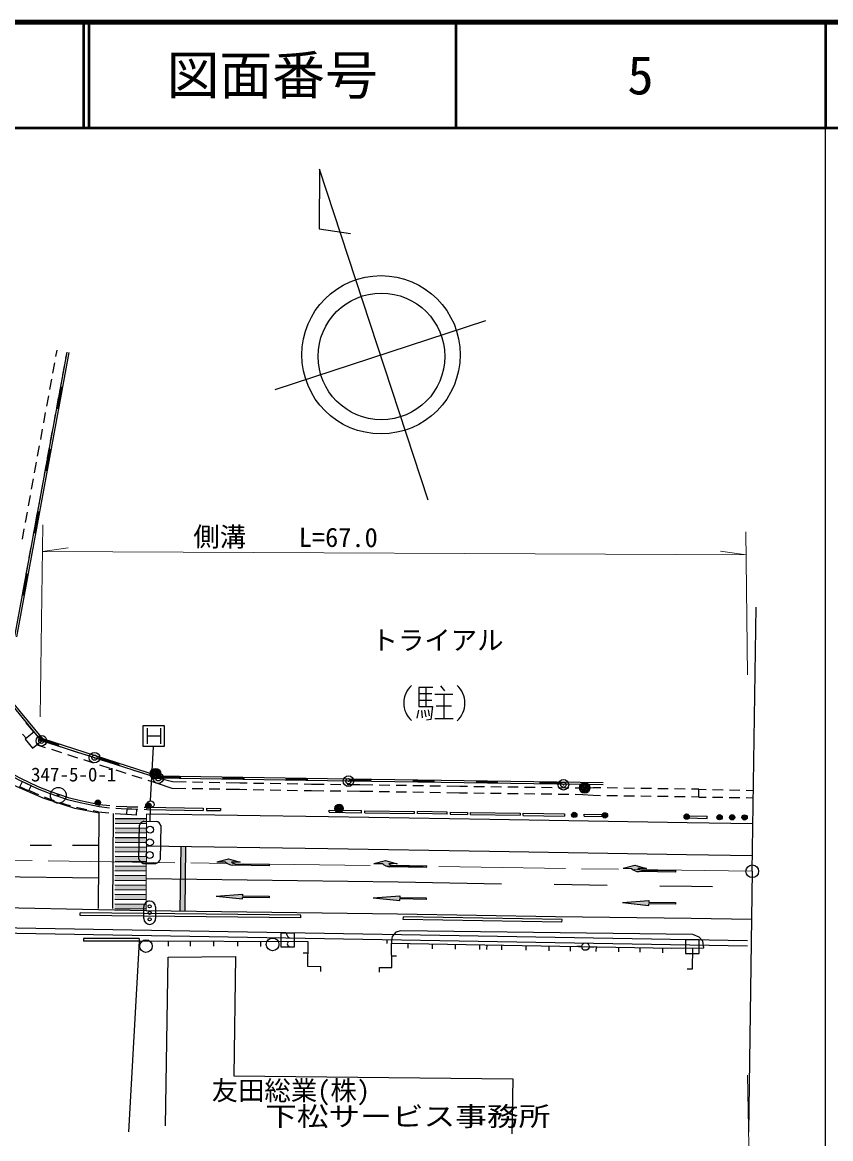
# Model space of a CAD drawing. Units: millimetres at full size, sheet at 1:1000; details may follow other scales. Extents: x 40000 to 680000, y 20000 to 380000.
# Drawn here: x 502966 to 579500, y 274208 to 380000 of the extents above; entities that cross this region are included whole.
import ezdxf
from ezdxf.enums import TextEntityAlignment as Align

# ---------------------------------------------------------------- set-up
doc = ezdxf.new("R2010")
doc.units = ezdxf.units.MM
doc.header["$LTSCALE"] = 1000
doc.header["$PDMODE"] = 32
doc.header["$PDSIZE"] = 500
doc.linetypes.add('CHAIN', pattern=[18.5, 12, -1.5, 3.5, -1.5])
for name, color, linetype, lineweight in [('M-BGD', 7, 'Continuous', 25), ('M-BMK', 2, 'CHAIN', 13), ('M-BMK-OTRS', 5, 'Continuous', 25), ('M-BMK-ROW', 30, 'Continuous', 25), ('M-BMK-SRVR', 3, 'Continuous', 25), ('M-STR-HTXT', 7, 'Continuous', 13), ('M-STR-STRC', 7, 'Continuous', 25), ('M-TTL', 2, 'Continuous', 13), ('M-TTL-BAND', 7, 'Continuous', 25), ('M-TTL-LINE', 7, 'Continuous', 50)]:
    doc.layers.add(name, color=color, linetype=linetype, lineweight=lineweight)
doc.layers.add('M-BMK-HTXT', color=7, linetype='Continuous')
doc.layers.add('M-TTL-TXT', color=7, linetype='Continuous')
doc.styles.add('ＭＳ ゴシック', font='')
doc.styles.get('ＭＳ ゴシック').set_extended_font_data('MS Gothic')

msp = doc.modelspace()

# ---------------------------------------------------------------- hatches: boundary and pattern name
at = {"layer": 'M-STR-STRC'}
for points in [[(514716, 303638), (511760, 303665), (511757, 303215), (514714, 303188)], [(514721, 304538), (511765, 304565), (511762, 304115), (514719, 304088)], [(514712, 302738), (511755, 302765), (511753, 302315), (514709, 302288)], [(514707, 301838), (511750, 301865), (511748, 301415), (514704, 301388)], [(518413, 301910), (517963, 301916), (517885, 295798), (518335, 295791)], [(514702, 300938), (511745, 300965), (511743, 300515), (514700, 300488)], [(522887, 300122), (526372, 300064), (526375, 300214), (523132, 300268, -0.20151), (522778, 300424), (523578, 300411), (522483, 300729), (521378, 300448), (522178, 300434, 0.20151)], [(537761, 299970), (541246, 299911), (541249, 300061), (538006, 300115, -0.20151), (537652, 300271), (538452, 300258), (537357, 300576), (536252, 300295), (537052, 300281, 0.20151)], [(514697, 300038), (511741, 300065), (511738, 299615), (514695, 299588)], [(561361, 299515), (564846, 299457), (564849, 299607), (561606, 299661, -0.20151), (561252, 299817), (562052, 299803), (560957, 300122), (559852, 299840), (560652, 299827, 0.20151)], [(514692, 299138), (511736, 299165), (511733, 298715), (514690, 298688)], [(514683, 297338), (511726, 297365), (511724, 296915), (514680, 296888)], [(514688, 298238), (511731, 298265), (511729, 297815), (514685, 297788)], [(523819, 296927), (523821, 297077), (526321, 297040), (526323, 297190), (523824, 297227), (523826, 297377), (521323, 297189)], [(514678, 296438), (511721, 296465), (511719, 296015), (514676, 295988)], [(538693, 296774), (538695, 296924), (541195, 296887), (541197, 297037), (538698, 297074), (538700, 297224), (536197, 297036)], [(562293, 296319), (562295, 296469), (564795, 296433), (564797, 296582), (562298, 296619), (562300, 296769), (559797, 296581)]]:
    msp.add_hatch(color=256, dxfattribs=at).paths.add_polyline_path(points)

# ---------------------------------------------------------------- linework, layer by layer
at = {"layer": 'M-BGD'}
for p, q in [((502258, 321808), (507195, 348750)), ((502455, 321772), (507392, 348714)), ((506144, 348338), (506251, 348923)), ((507088, 348164), (507195, 348750)), ((505855, 346764), (506035, 347747)), ((506800, 346591), (506980, 347574)), ((505567, 345190), (505747, 346174)), ((506511, 345017), (506691, 346001)), ((506263, 343440), (506623, 345408)), ((506302, 343433), (506663, 345401)), ((506342, 343426), (506702, 345393)), ((506381, 343419), (506741, 345386)), ((506781, 345379), (506584, 345415)), ((505278, 343616), (505459, 344600)), ((506223, 343443), (506403, 344427)), ((504990, 342042), (505170, 343026)), ((505934, 341869), (506115, 342853)), ((506224, 343448), (506420, 343412)), ((504702, 340469), (504882, 341452)), ((505646, 340296), (505826, 341279)), ((504413, 338895), (504593, 339878)), ((505357, 338722), (505538, 339705)), ((505181, 337539), (505542, 339506)), ((505221, 337532), (505581, 339499)), ((505260, 337524), (505621, 339492)), ((505299, 337517), (505660, 339484)), ((505699, 339477), (505502, 339513)), ((504125, 337321), (504305, 338305)), ((505069, 337148), (505249, 338132)), ((505142, 337546), (505339, 337510)), ((503836, 335747), (504017, 336731)), ((504781, 335574), (504961, 336558)), ((503548, 334173), (503728, 335157)), ((504492, 334000), (504672, 334984)), ((503260, 332600), (503440, 333583)), ((504100, 331637), (504460, 333604)), ((504139, 331630), (504500, 333597)), ((504178, 331623), (504539, 333590)), ((504204, 332427), (504384, 333410)), ((504218, 331615), (504578, 333583)), ((504618, 333575), (504421, 333611)), ((502971, 331026), (503151, 332009)), ((503915, 330853), (504096, 331836)), ((504060, 331644), (504257, 331608)), ((503627, 329279), (503807, 330263)), ((503339, 327705), (503519, 328689)), ((503018, 325735), (503379, 327703)), ((503050, 326131), (503230, 327115)), ((503058, 325728), (503418, 327695)), ((503097, 325721), (503457, 327688)), ((503136, 325714), (503497, 327681)), ((503536, 327674), (503339, 327710)), ((502979, 325743), (503176, 325706)), ((541828, 316954), (540517, 316954)), ((540517, 316954), (540517, 315159)), ((540517, 316380), (541746, 316380)), ((541173, 316954), (541173, 315159)), ((542033, 316347), (543714, 316347)), ((542574, 317134), (542951, 316642)), ((542861, 316347), (542861, 314036)), ((504777, 311916), (501236, 316231)), ((504894, 312088), (501449, 316286)), ((540517, 315773), (541738, 315773)), ((540484, 314822), (540328, 314060)), ((540517, 315159), (541787, 315159)), ((540771, 314782), (540820, 314101)), ((541033, 314822), (541164, 314175)), ((541386, 314863), (541501, 314282)), ((541787, 315159), (541648, 313937)), ((542156, 315232), (543591, 315232)), ((504054, 312761), (503342, 313626)), ((514408, 311376), (514408, 313376)), ((514408, 313376), (516408, 313376)), ((516408, 313376), (516408, 311376)), ((541648, 313937), (541230, 313864)), ((542009, 314036), (543763, 314036)), ((503312, 312151), (502983, 312551)), ((504496, 312258), (504651, 312385)), ((504527, 312284), (504801, 311950)), ((504824, 311985), (504558, 312309)), ((504589, 312334), (504847, 312019)), ((504871, 312054), (504620, 312360)), ((515867, 308563), (504894, 312088)), ((514783, 313126), (514783, 311626)), ((514783, 312376), (516033, 312376)), ((516033, 313126), (516033, 311626)), ((505173, 311257), (504309, 311534)), ((505327, 311733), (504462, 312010)), ((515834, 308363), (504777, 311916)), ((506384, 311442), (504801, 311950)), ((504824, 311985), (506396, 311480)), ((506408, 311518), (504847, 312019)), ((504871, 312054), (506420, 311556)), ((506697, 310769), (505744, 311074)), ((506851, 311245), (505898, 311550)), ((506372, 311404), (506433, 311594)), ((508374, 310756), (507422, 311061)), ((516408, 311376), (514408, 311376)), ((508220, 310281), (507268, 310586)), ((509744, 309792), (508792, 310097)), ((509898, 310268), (508946, 310573)), ((510241, 310370), (510180, 310180)), ((512096, 309606), (510192, 310218)), ((512108, 309644), (510204, 310256)), ((512121, 309683), (510217, 310294)), ((512133, 309721), (510229, 310332)), ((511422, 309780), (510469, 310085)), ((511268, 309304), (510315, 309609)), ((512791, 308816), (511839, 309121)), ((512945, 309291), (511993, 309596)), ((512084, 309568), (512145, 309759)), ((514469, 308803), (513517, 309108)), ((514315, 308327), (513363, 308632)), ((515750, 307867), (514886, 308144)), ((515906, 308343), (515040, 308620)), ((517165, 307395), (515750, 307867)), ((533841, 308086), (515834, 308363)), ((533843, 308286), (515867, 308563)), ((517176, 308015), (515906, 308343)), ((515958, 308561), (515955, 308361)), ((517955, 308371), (515955, 308401)), ((517956, 308411), (515956, 308441)), ((517957, 308491), (515957, 308521)), ((517956, 308451), (515957, 308481)), ((518463, 307993), (517176, 308015)), ((517954, 308331), (517958, 308531)), ((520063, 307966), (519063, 307983)), ((521662, 307938), (520663, 307955)), ((521957, 308469), (521954, 308269)), ((523955, 308318), (521955, 308349)), ((523954, 308278), (521955, 308309)), ((523956, 308398), (521956, 308429)), ((523956, 308358), (521956, 308389)), ((523549, 307906), (522262, 307928)), ((524245, 307893), (523549, 307906)), ((523954, 308238), (523957, 308438)), ((525845, 307864), (524845, 307882)), ((527956, 308377), (527953, 308177)), ((529954, 308226), (527954, 308257)), ((529954, 308186), (527954, 308217)), ((529955, 308266), (527955, 308297)), ((529955, 308306), (527956, 308337)), ((529953, 308146), (529956, 308346)), ((557950, 307738), (533841, 308086)), ((557953, 307938), (533843, 308286)), ((533956, 308284), (533953, 308084)), ((535953, 308095), (533953, 308124)), ((535954, 308175), (533954, 308204)), ((535954, 308135), (533954, 308164)), ((535955, 308215), (533955, 308244)), ((535953, 308055), (535955, 308255)), ((539955, 308198), (539952, 307998)), ((541953, 308049), (539953, 308078)), ((541952, 308009), (539953, 308038)), ((541954, 308129), (539954, 308158)), ((541954, 308089), (539954, 308118)), ((541952, 307969), (541955, 308169)), ((545954, 308111), (545951, 307911)), ((547952, 307922), (545952, 307951)), ((547953, 308002), (545953, 308031)), ((547952, 307962), (545953, 307991)), ((547954, 308042), (545954, 308071)), ((547951, 307882), (547954, 308082)), ((551954, 308024), (551951, 307824)), ((553951, 307835), (551951, 307864)), ((553952, 307875), (551952, 307904)), ((553953, 307955), (551953, 307984)), ((553952, 307915), (551953, 307944)), ((553951, 307795), (553954, 307995)), ((503580, 307226), (504164, 306947)), ((504164, 306947), (504491, 306815)), ((518452, 307373), (517165, 307395)), ((520052, 307346), (519052, 307363)), ((521652, 307318), (520652, 307336)), ((523538, 307286), (522251, 307308)), ((524235, 307273), (523538, 307286)), ((525835, 307244), (524835, 307262)), ((527435, 307215), (526435, 307233)), ((527445, 307835), (526445, 307853)), ((529034, 307186), (528034, 307204)), ((529044, 307806), (528044, 307824)), ((530331, 307162), (529634, 307175)), ((530340, 307782), (529644, 307795)), ((531527, 307149), (530331, 307162)), ((531535, 307769), (530340, 307782)), ((533126, 307132), (532127, 307143)), ((533135, 307752), (532135, 307762)), ((534922, 307112), (533726, 307125)), ((534930, 307732), (533735, 307745)), ((536145, 307093), (534922, 307112)), ((536154, 307713), (534930, 307732)), ((537745, 307068), (536745, 307084)), ((537754, 307688), (536754, 307704)), ((539345, 307043), (538345, 307059)), ((539354, 307663), (538354, 307679)), ((540945, 307019), (539945, 307034)), ((540954, 307639), (539954, 307654)), ((542545, 306994), (541545, 307009)), ((542553, 307614), (541553, 307629)), ((544368, 306965), (543145, 306984)), ((544377, 307585), (543153, 307604)), ((545102, 306955), (544368, 306965)), ((545121, 307575), (544377, 307585)), ((546702, 306932), (545702, 306946)), ((546721, 307552), (545721, 307566)), ((548302, 306909), (547302, 306923)), ((548321, 307529), (547321, 307543)), ((549901, 306886), (548901, 306901)), ((549920, 307506), (548920, 307520)), ((551501, 306863), (550501, 306878)), ((551520, 307483), (550520, 307498)), ((553101, 306841), (552101, 306855)), ((553120, 307460), (552120, 307475)), ((554701, 306818), (553701, 306832)), ((554720, 307438), (553720, 307452)), ((556035, 306799), (555301, 306809)), ((556064, 307418), (555320, 307429)), ((557013, 306722), (556035, 306799)), ((557023, 307462), (556064, 307418)), ((557727, 307452), (557023, 307462)), ((559327, 307430), (558327, 307444)), ((560926, 307408), (559927, 307421)), ((562526, 307385), (561526, 307399)), ((564126, 307363), (563126, 307377)), ((565726, 307341), (564726, 307355)), ((567030, 307323), (566326, 307333)), ((567019, 306583), (567030, 307323)), ((567030, 307323), (567710, 307308)), ((568310, 307294), (569309, 307272)), ((569909, 307258), (570909, 307236)), ((571509, 307222), (572189, 307207)), ((505047, 306589), (505332, 306473)), ((505332, 306473), (505987, 306250)), ((506555, 306056), (507114, 305865)), ((507114, 305865), (507511, 305767)), ((510233, 305690), (510273, 305886)), ((510256, 305889), (511249, 305773)), ((557717, 306712), (557013, 306722)), ((559316, 306690), (558316, 306704)), ((560916, 306668), (559916, 306682)), ((562516, 306646), (561516, 306659)), ((564116, 306623), (563116, 306637)), ((565716, 306601), (564716, 306615)), ((567019, 306583), (566316, 306593)), ((567019, 306583), (567699, 306575)), ((568299, 306568), (569299, 306556)), ((569899, 306549), (570899, 306537)), ((571499, 306530), (572179, 306521)), ((508094, 305624), (508330, 305566)), ((508330, 305566), (509071, 305415)), ((509660, 305296), (510134, 305200)), ((510175, 305194), (511168, 305078)), ((510233, 305690), (511226, 305574)), ((511766, 305030), (512765, 304976)), ((511824, 305527), (512823, 305474)), ((511847, 305726), (512846, 305673)), ((512891, 305470), (513891, 305441)), ((512897, 305670), (513896, 305641)), ((514490, 305424), (514767, 305416)), ((514496, 305624), (514773, 305616)), ((514767, 305416), (514773, 305616)), ((514769, 305416), (520089, 305322)), ((514773, 305616), (520093, 305522)), ((520093, 305522), (520089, 305322)), ((520393, 305517), (520389, 305317)), ((520389, 305317), (521739, 305293)), ((520393, 305517), (521742, 305493)), ((521742, 305493), (521739, 305293)), ((532024, 305148), (532028, 305347)), ((532024, 305148), (535082, 305095)), ((532028, 305347), (535085, 305295)), ((535082, 305095), (535085, 305295)), ((535386, 305091), (535389, 305291)), ((535386, 305091), (540083, 305019)), ((535389, 305291), (540086, 305219)), ((540083, 305019), (540086, 305219)), ((540389, 305010), (540393, 305210)), ((543183, 304954), (540389, 305010)), ((543187, 305154), (540393, 305210)), ((543183, 304954), (543187, 305154)), ((543470, 305148), (543467, 304948)), ((543467, 304948), (545109, 304927)), ((543470, 305148), (545112, 305127)), ((545112, 305127), (545109, 304927)), ((545410, 304918), (545413, 305118)), ((545410, 304918), (550087, 304859)), ((545413, 305118), (550089, 305059)), ((550089, 305059), (550087, 304859)), ((550380, 304848), (550384, 305048)), ((550380, 304848), (554291, 304786)), ((550384, 305048), (554294, 304986)), ((554294, 304986), (554291, 304786)), ((556161, 304761), (556164, 304961)), ((556161, 304761), (557983, 304730)), ((556164, 304961), (557987, 304930)), ((557987, 304930), (557983, 304730)), ((565983, 304604), (565988, 304804)), ((565988, 304804), (567798, 304761)), ((567794, 304561), (567798, 304761)), ((565983, 304604), (567794, 304561)), ((508445, 295345), (508447, 295595)), ((529322, 295137), (508445, 295345)), ((529324, 295387), (508447, 295595)), ((529322, 295137), (529324, 295387)), ((539037, 294974), (539040, 295224)), ((554063, 294985), (539040, 295224)), ((496148, 294294), (571629, 292990)), ((554059, 294735), (539037, 294974)), ((554059, 294735), (554063, 294985)), ((496139, 293783), (571629, 292478)), ((508746, 293170), (508745, 292920)), ((514035, 293167), (508746, 293170)), ((514035, 293167), (514034, 292917)), ((514035, 292917), (508745, 292920)), ((516790, 292458), (516791, 292908)), ((518892, 292451), (518893, 292901)), ((521083, 292445), (521084, 292895)), ((523354, 292437), (523355, 292887)), ((525545, 292430), (525547, 292880)), ((539502, 292250), (539510, 292700)), ((541805, 292210), (541812, 292660)), ((543967, 292173), (543974, 292623)), ((546278, 292133), (546286, 292583)), ((546957, 292121), (546965, 292571)), ((548368, 292097), (548376, 292546)), ((550658, 292057), (550666, 292507)), ((552839, 292019), (552846, 292469)), ((554864, 291984), (554872, 292434)), ((555929, 292416), (555452, 292424)), ((556629, 292403), (557106, 292395)), ((557313, 291942), (557321, 292391)), ((559429, 291905), (559437, 292355)), ((561468, 291870), (561476, 292319)), ((563605, 291833), (563613, 292282)), ((566408, 292292), (566375, 290278)), ((529559, 291809), (530009, 291804)), ((538385, 291497), (537935, 291495)), ((531214, 290054), (531220, 290504)), ((536797, 289977), (536792, 290427)), ((566375, 290278), (565925, 290286))]:
    msp.add_line(p, q, dxfattribs=at)
for points in [[(498022, 312238), (498738, 311077), (499579, 310165), (500564, 309397), (501624, 308761), (502708, 308197), (504366, 307405), (505507, 306942), (507255, 306345), (508439, 306054), (510233, 305690)], [(498193, 312343), (498899, 311199), (499715, 310313), (500677, 309562), (501722, 308935), (502797, 308376), (504447, 307588), (505577, 307130), (507312, 306537), (508483, 306249), (510273, 305886)], [(528273, 293227), (528139, 293320), (528066, 293424), (528023, 293561), (528023, 293674)], [(536792, 290427), (537941, 290441), (537928, 292727), (564466, 292268), (567485, 292305), (567406, 292915), (567043, 293305), (566457, 293542), (538817, 293920), (538339, 293790), (537986, 293376), (537914, 292979), (537928, 292727)], [(537476, 293087), (537462, 293006), (537479, 292713)], [(531220, 290504), (529993, 290519), (530022, 292866), (514035, 292917), (513028, 274857)], [(528121, 292872), (528053, 292678), (528103, 292500), (528295, 292374)], [(516523, 275421), (516757, 291423), (523150, 291477), (523003, 280176), (549413, 279887), (549326, 274681)]]:
    msp.add_lwpolyline(points, dxfattribs=at)
for points in [[(503919, 311223), (504777, 311916), (504085, 312774), (503227, 312081)], [(503787, 307663), (503551, 307166), (502741, 307550), (502977, 308047)], [(513789, 305447), (513749, 304872), (512858, 304934), (512898, 305509)], [(527426, 292374), (528726, 292374), (528726, 293674), (527426, 293674)], [(565750, 291744), (567050, 291744), (567050, 293044), (565750, 293044)]]:
    msp.add_lwpolyline(points, close=True, dxfattribs=at)
for centre, radius in [((515576, 308793), 500), ((515576, 308793), 409), ((515576, 308793), 318), ((515576, 308793), 227), ((515576, 308793), 136), ((515576, 308793), 45.5), ((556213, 307446), 500), ((556213, 307446), 409), ((556213, 307446), 318), ((556213, 307446), 227), ((556213, 307446), 136), ((556213, 307446), 45.5), ((514667, 292452), 600), ((526658, 292616), 600), ((556279, 292410), 350)]:
    msp.add_circle(centre, radius, dxfattribs=at)
for centre, radius, start, end in [((541310, 315487), 2228, 131.69789, 228.01917), ((542588, 315479), 2282, 312.86378, 47.4164)]:
    msp.add_arc(centre, radius, start, end, dxfattribs=at)
at = {"layer": 'M-BMK', "linetype": 'Continuous'}
msp.add_line((514724, 304963), (514675, 295843), dxfattribs=at)
at = {"layer": 'M-BMK'}
msp.add_line((486909, 300815), (572075, 299553), dxfattribs=at)
at = {"layer": 'M-BMK-OTRS'}
for q in [(572446, 324576), (571709, 274812)]:
    msp.add_line((572075, 299553), q, dxfattribs=at)
at = {"layer": 'M-BMK-ROW'}
for centre in [(504770, 311920), (509797, 310313), (515834, 308363), (533841, 308086), (554198, 307746)]:
    msp.add_circle(centre, 500, dxfattribs=at)
for p in [(504770, 311920), (509797, 310313), (515834, 308363), (533841, 308086), (554198, 307746)]:
    msp.add_point(p, dxfattribs=at)
at = {"layer": 'M-BMK-SRVR'}
for p, q in [((531109, 366086), (531067, 360419)), ((541406, 334703), (531109, 366086)), ((531067, 360419), (534035, 359976)), ((526909, 345207), (546862, 351754))]:
    msp.add_line(p, q, dxfattribs=at)
for centre, radius in [((536926, 348494), 7500), ((536966, 348341), 6000), ((506370, 306748), 750), ((506370, 306748), 90), ((572075, 299553), 600)]:
    msp.add_circle(centre, radius, dxfattribs=at)
at = {"layer": 'M-STR-HTXT'}
for p, q in [((504658, 314187), (504917, 332394)), ((571633, 318179), (571478, 331711)), ((504881, 329861), (507313, 330191)), ((571503, 329539), (504881, 329861)), ((571503, 329539), (569074, 329892)), ((571628, 280216), (571986, 262288))]:
    msp.add_line(p, q, dxfattribs=at)
at = {"layer": 'M-STR-STRC'}
for p, q in [((515106, 306219), (515382, 311383)), ((510186, 296024), (510234, 305045)), ((511553, 305016), (511505, 296017)), ((515072, 304289), (515094, 305555)), ((511760, 303665), (514716, 303638)), ((511762, 304115), (514719, 304088)), ((511765, 304565), (514721, 304538)), ((514009, 300707), (514065, 303906)), ((514472, 304299), (515672, 304278)), ((516065, 303871), (516008, 300671)), ((511755, 302765), (514712, 302738)), ((511757, 303215), (514714, 303188)), ((505718, 301999), (503718, 302007)), ((510218, 301981), (507718, 301991)), ((511750, 301865), (514707, 301838)), ((511753, 302315), (514709, 302288)), ((514681, 301963), (531900, 301717)), ((517963, 301916), (517885, 295798)), ((518413, 301910), (518335, 295791)), ((531900, 301717), (547184, 301462)), ((511743, 300515), (514700, 300488)), ((511745, 300965), (514702, 300938)), ((511748, 301415), (514704, 301388)), ((521378, 300448), (522178, 300434)), ((547184, 301462), (565864, 301150)), ((565864, 301150), (572098, 301051)), ((511738, 299615), (514706, 299588)), ((511741, 300065), (514697, 300038)), ((514401, 300300), (515601, 300279)), ((526372, 300064), (522887, 300122)), ((523132, 300268), (526375, 300214)), ((526372, 300064), (526375, 300214)), ((536252, 300295), (537052, 300281)), ((541246, 299911), (537761, 299970)), ((538006, 300115), (541249, 300061)), ((541246, 299911), (541249, 300061)), ((559852, 299840), (560652, 299827)), ((564846, 299457), (561361, 299515)), ((561606, 299661), (564849, 299607)), ((564846, 299457), (564849, 299607)), ((511733, 298715), (514697, 298688)), ((511736, 299165), (514702, 299138)), ((538539, 298503), (514718, 298843)), ((548326, 298334), (538539, 298503)), ((511728, 297365), (514683, 297338)), ((511732, 297815), (514685, 297788)), ((511736, 298265), (514688, 298238)), ((521323, 297189), (523826, 297377)), ((523826, 297377), (523824, 297227)), ((558325, 298208), (553325, 298280)), ((566330, 298093), (563324, 298136)), ((568324, 298059), (566330, 298093)), ((511723, 296465), (514678, 296438)), ((511724, 296915), (514680, 296888)), ((521323, 297189), (523819, 296927)), ((523819, 296927), (523821, 297077)), ((536197, 297036), (538700, 297224)), ((536197, 297036), (538693, 296774)), ((538693, 296774), (538695, 296924)), ((538700, 297224), (538698, 297074)), ((559797, 296581), (562300, 296769)), ((559797, 296581), (562293, 296319)), ((562293, 296319), (562295, 296469)), ((562300, 296769), (562298, 296619)), ((511719, 296015), (514676, 295988)), ((514470, 295068), (514470, 296168)), ((515570, 296168), (515570, 295068))]:
    msp.add_line(p, q, dxfattribs=at)
for points in [[(510234, 305045), (507951, 305506), (504941, 306462), (502188, 307691), (499598, 309300), (498007, 310874), (497204, 312358)], [(572142, 304050), (565913, 304149), (547234, 304462), (531946, 304717), (514724, 304963)], [(510202, 298900), (480355, 299277), (482125, 299907), (483836, 300881), (485019, 301781), (485250, 302082), (488399, 302069), (488706, 301751), (489921, 300908), (491548, 300104), (492985, 299569), (494741, 299095)], [(521378, 300448), (522483, 300729), (523578, 300411), (522778, 300424)], [(536252, 300295), (537357, 300576), (538452, 300258), (537652, 300271)], [(559852, 299840), (560957, 300122), (562052, 299803), (561252, 299817)], [(71489, 298686), (124074, 298774), (169217, 298740), (238329, 298604), (299061, 298533), (366492, 298260), (465566, 297252), (478812, 296798), (502637, 296083), (514675, 295843)], [(523824, 297227), (526323, 297190), (526321, 297040), (523821, 297077)], [(538698, 297074), (541197, 297037), (541195, 296887), (538695, 296924)], [(562298, 296619), (564797, 296582), (564795, 296433), (562295, 296469)], [(514675, 295843), (538495, 295503), (553451, 295278), (566283, 295094), (572008, 294997)]]:
    msp.add_lwpolyline(points, dxfattribs=at)
for centre, radius in [((510114, 306062), 250), ((510114, 306062), 204), ((510114, 306062), 159), ((510114, 306062), 114), ((510114, 306062), 68.2), ((510114, 306062), 22.7), ((514900, 305761), 250), ((514900, 305761), 204), ((514900, 305761), 159), ((515100, 305888), 333), ((514900, 305761), 114), ((514900, 305761), 68.2), ((514900, 305761), 22.7), ((532954, 305494), 400), ((532954, 305494), 327), ((532954, 305494), 254), ((532954, 305494), 182), ((532954, 305494), 109), ((532954, 305494), 36.4), ((555225, 304893), 250), ((555225, 304893), 204), ((555225, 304893), 159), ((555225, 304893), 114), ((555225, 304893), 68.2), ((555225, 304893), 22.7), ((558128, 304846), 250), ((558128, 304846), 204), ((558128, 304846), 159), ((558128, 304846), 114), ((558128, 304846), 68.2), ((558128, 304846), 22.7), ((565865, 304732), 250), ((565865, 304732), 204), ((565865, 304732), 159), ((565865, 304732), 114), ((565865, 304732), 68.2), ((565865, 304732), 22.7), ((568986, 304670), 250), ((568986, 304670), 204), ((568986, 304670), 159), ((568986, 304670), 114), ((568986, 304670), 68.2), ((568986, 304670), 22.7), ((570169, 304659), 250), ((570169, 304659), 204), ((570169, 304659), 159), ((570169, 304659), 114), ((570169, 304659), 68.2), ((570169, 304659), 22.7), ((571354, 304649), 250), ((571354, 304649), 204), ((571354, 304649), 159), ((571354, 304649), 114), ((571354, 304649), 68.2), ((515058, 303489), 333), ((571354, 304649), 22.7), ((515037, 302289), 333), ((515015, 301089), 333), ((515014, 296234), 150), ((515014, 295614), 150), ((515014, 294994), 150)]:
    msp.add_circle(centre, radius, dxfattribs=at)
for centre, radius, start, end in [((514616, 303743), 575, 104.52139, 163.45837), ((515525, 303743), 554, 13.30342, 74.67635), ((514636, 300919), 662, 198.69386, 249.2859), ((515439, 300854), 598, 285.76895, 342.21081), ((522904, 301122), 1000, 223.47236, 269.04537), ((523141, 300768), 500, 223.47236, 269.04537), ((537777, 300969), 1000, 223.47236, 269.04537), ((538015, 300615), 500, 223.47236, 269.04537), ((561378, 300515), 1000, 223.47236, 269.04537), ((561615, 300161), 500, 223.47236, 269.04537), ((515020, 296168), 550, 90.00012, 180.00012), ((515020, 296168), 550, 0.00012, 90.00012), ((515020, 295068), 550, 180.00012, 270.00012), ((515020, 295068), 550, 270.00012, 0.00012)]:
    msp.add_arc(centre, radius, start, end, dxfattribs=at)
at = {"layer": 'M-TTL', "lineweight": 140}
msp.add_line((680000, 380000), (40000, 380000), dxfattribs=at)
at = {"layer": 'M-TTL-BAND'}
msp.add_line((579000, 20000), (579000, 370000), dxfattribs=at)
at = {"layer": 'M-TTL-LINE'}
for p, q in [((508747, 380000), (508747, 370000)), ((509247, 380000), (509247, 370000)), ((543997, 380000), (543997, 370000)), ((579000, 380000), (579000, 370000)), ((40000, 370000), (680000, 370000))]:
    msp.add_line(p, q, dxfattribs=at)

# ---------------------------------------------------------------- texts
at = {"layer": 'M-BMK-HTXT', "style": 'ＭＳ ゴシック'}
msp.add_text('トライアル', height=1833, dxfattribs=at).set_placement((542275, 319982), align=Align.BOTTOM_CENTER)
for s, height, p in [('347-5-0-1', 1320, (503787, 307663)), ('友田総業(株)', 1833, (520885, 277301))]:
    msp.add_text(s, height=height, dxfattribs=at).set_placement(p, align=Align.BOTTOM_LEFT)
at = {"layer": 'M-BMK-HTXT', "style": 'ＭＳ ゴシック', "width": 1.2}
msp.add_text('下松サービス事務所', height=1833, dxfattribs=at).set_placement((525952, 274858), align=Align.BOTTOM_LEFT)
at = {"layer": 'M-STR-HTXT', "style": 'ＭＳ ゴシック'}
msp.add_text('側溝    L=67.0', height=1833, rotation=359.723, dxfattribs=at).set_placement((519145, 329792), align=Align.BOTTOM_LEFT)
at = {"layer": 'M-TTL-TXT', "style": 'ＭＳ ゴシック'}
for s, p in [('図面番号', (526622, 375000)), ('5', (561497, 375000))]:
    msp.add_text(s, height=3666, dxfattribs=at).set_placement(p, align=Align.MIDDLE_CENTER)

doc.saveas('drawing.dxf')
